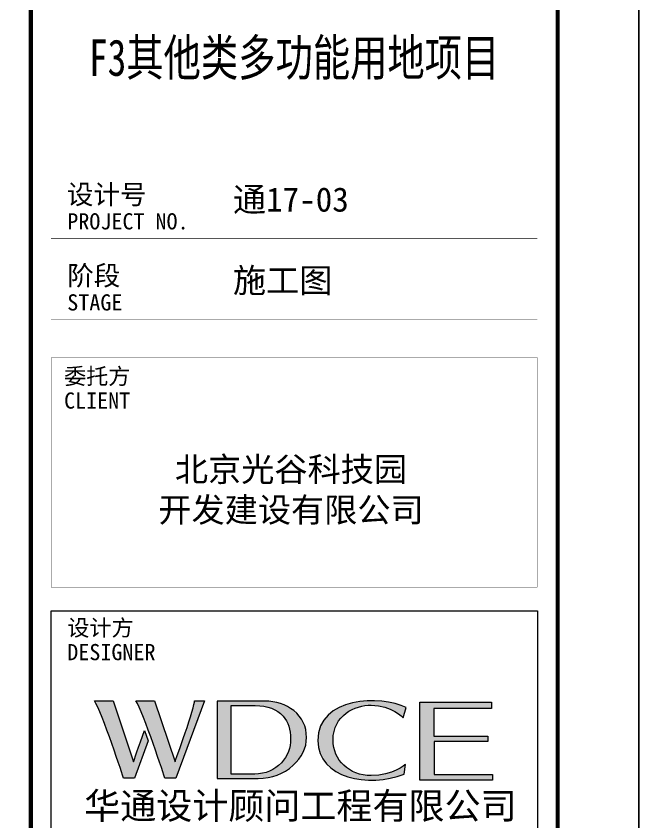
# Model space of a CAD drawing. Extents: x -409435 to 356702, y -107829 to 330904.
# Drawn here: x 127694 to 139220, y 121934 to 136841 of the extents above; entities that cross this region are included whole.
import ezdxf
from ezdxf.enums import TextEntityAlignment as Align

# ---------------------------------------------------------------- set-up
doc = ezdxf.new("R2010")
doc.units = 0
doc.header["$LTSCALE"] = 1000
doc.header["$MEASUREMENT"] = 0
doc.styles.add('图签信息$0$hwxh', font='STXIHEI_0.TTF')
doc.styles.add('图签信息$0$华文细黑', font='STXIHEI_0.TTF', dxfattribs={"height": 10})

# ---------------------------------------------------------------- blocks, each defined once
blk = doc.blocks.new('图框-A1+1-4')
for points, const_width in [([(0, 0), (1051, 0), (1051, 594), (0, 594)], 0.05), ([(976, 584), (25, 584), (25, 10), (976, 10)], 0.5)]:
    blk.add_lwpolyline(points, close=True, dxfattribs=dict(const_width=const_width))
blk = doc.blocks.new('图签信息$0$logo2')
h = blk.add_hatch(color=7)
h.paths.add_polyline_path([(19.021, -7.36), (15.845, -7.36), (15.845, -3.972), (18.974, -3.972), (18.974, -4.243), (16.461, -4.243), (16.461, -5.448), (18.811, -5.448), (18.811, -5.686), (16.474, -5.686), (16.474, -7.116), (19.021, -7.116)])
edge = h.paths.add_edge_path()
edge.add_spline(control_points=[(15.259, -4.206), (15.259, -4.206), (15.127, -4.646), (15.127, -4.646), (15.127, -4.646), (14.62, -4.101), (13.734, -4.101), (13.035, -4.101), (12.071, -4.537), (12.076, -5.621), (12.08, -6.488), (12.766, -7.164), (13.734, -7.168), (14.656, -7.172), (15.227, -6.68), (15.227, -6.68), (15.227, -6.68), (15.164, -7.108), (15.164, -7.108), (13.632, -7.703), (11.417, -7.291), (11.411, -5.643), (11.404, -3.721), (14.157, -3.665), (15.259, -4.206)], knot_values=[0, 0, 0, 0, 1, 1, 1, 2, 2, 2, 3, 3, 3, 4, 4, 4, 5, 5, 5, 6, 6, 6, 7, 7, 7, 8, 8, 8, 8], degree=3, periodic=0)
edge = h.paths.add_edge_path(flags=16)
edge.add_spline(control_points=[(10.229, -5.566), (10.229, -5.16), (10.12, -4.83), (9.897, -4.576), (9.63, -4.273), (9.228, -4.122), (8.69, -4.122), (8.69, -4.122), (7.638, -4.122), (7.638, -4.122), (7.638, -4.122), (7.638, -7.098), (7.638, -7.098), (7.638, -7.098), (8.663, -7.098), (8.663, -7.098), (9.133, -7.098), (9.519, -6.934), (9.823, -6.604), (10.095, -6.309), (10.229, -5.964), (10.229, -5.566)], knot_values=[0, 0, 0, 0, 1, 1, 1, 2, 2, 2, 3, 3, 3, 4, 4, 4, 5, 5, 5, 6, 6, 6, 7, 7, 7, 7], degree=3, periodic=0)
edge = h.paths.add_edge_path()
edge.add_spline(control_points=[(10.919, -5.505), (10.919, -5.962), (10.725, -6.366), (10.336, -6.719), (9.92, -7.098), (9.414, -7.288), (8.817, -7.288), (8.817, -7.288), (7.028, -7.288), (7.028, -7.288), (7.028, -7.288), (7.028, -3.925), (7.028, -3.925), (7.028, -3.925), (9.095, -3.925), (9.095, -3.925), (9.593, -3.925), (10.015, -4.063), (10.363, -4.34), (10.733, -4.637), (10.919, -5.026), (10.919, -5.505)], knot_values=[0, 0, 0, 0, 1, 1, 1, 2, 2, 2, 3, 3, 3, 4, 4, 4, 5, 5, 5, 6, 6, 6, 7, 7, 7, 7], degree=3, periodic=0)
at = {"lineweight": 0}
blk.add_lwpolyline([(19.021, -7.36), (15.845, -7.36), (15.845, -3.972), (18.974, -3.972), (18.974, -4.243), (16.461, -4.243), (16.461, -5.448), (18.811, -5.448), (18.811, -5.686), (16.474, -5.686), (16.474, -7.116), (19.021, -7.116), (19.021, -7.36)], dxfattribs=at)
for points, knots in [([(15.259, -4.206), (15.259, -4.206), (15.127, -4.646), (15.127, -4.646), (15.127, -4.646), (14.62, -4.101), (13.734, -4.101), (13.035, -4.101), (12.071, -4.537), (12.076, -5.621), (12.08, -6.488), (12.766, -7.164), (13.734, -7.168), (14.656, -7.172), (15.227, -6.68), (15.227, -6.68), (15.227, -6.68), (15.164, -7.108), (15.164, -7.108), (13.632, -7.703), (11.417, -7.291), (11.411, -5.643), (11.404, -3.721), (14.157, -3.665), (15.259, -4.206)], [0, 0, 0, 0, 1, 1, 1, 2, 2, 2, 3, 3, 3, 4, 4, 4, 5, 5, 5, 6, 6, 6, 7, 7, 7, 8, 8, 8, 8]), ([(10.919, -5.505), (10.919, -5.962), (10.725, -6.366), (10.336, -6.719), (9.92, -7.098), (9.414, -7.288), (8.817, -7.288), (8.817, -7.288), (7.028, -7.288), (7.028, -7.288), (7.028, -7.288), (7.028, -3.925), (7.028, -3.925), (7.028, -3.925), (9.095, -3.925), (9.095, -3.925), (9.593, -3.925), (10.015, -4.063), (10.363, -4.34), (10.733, -4.637), (10.919, -5.026), (10.919, -5.505)], [0, 0, 0, 0, 1, 1, 1, 2, 2, 2, 3, 3, 3, 4, 4, 4, 5, 5, 5, 6, 6, 6, 7, 7, 7, 7]), ([(10.229, -5.566), (10.229, -5.16), (10.12, -4.83), (9.897, -4.576), (9.63, -4.273), (9.228, -4.122), (8.69, -4.122), (8.69, -4.122), (7.638, -4.122), (7.638, -4.122), (7.638, -4.122), (7.638, -7.098), (7.638, -7.098), (7.638, -7.098), (8.663, -7.098), (8.663, -7.098), (9.133, -7.098), (9.519, -6.934), (9.823, -6.604), (10.095, -6.309), (10.229, -5.964), (10.229, -5.566)], [0, 0, 0, 0, 1, 1, 1, 2, 2, 2, 3, 3, 3, 4, 4, 4, 5, 5, 5, 6, 6, 6, 7, 7, 7, 7])]:
    blk.add_open_spline(points, degree=3, knots=knots, dxfattribs=at)
blk = doc.blocks.new('图签信息$0$logo1')
h = blk.add_hatch(color=8)
edge = h.paths.add_edge_path()
edge.add_spline(control_points=[(3.863, -5.205), (3.635, -5.88), (3.386, -6.562), (3.386, -6.562), (3.386, -6.562), (2.503, -3.908), (2.503, -3.908), (2.503, -3.908), (1.802, -3.905), (1.687, -3.908), (2.021, -4.386), (2.952, -7.271), (2.952, -7.271), (2.952, -7.271), (3.437, -7.271), (3.437, -7.271), (3.437, -7.271), (4.032, -5.659), (4.032, -5.659), (4.032, -5.659), (3.863, -5.205), (3.863, -5.205)], knot_values=[0, 0, 0, 0, 1, 1, 1, 2, 2, 2, 3, 3, 3, 4, 4, 4, 5, 5, 5, 6, 6, 6, 7, 7, 7, 7], degree=3, periodic=0)
h = blk.add_hatch(color=7)
edge = h.paths.add_edge_path()
edge.add_spline(control_points=[(6.038, -3.908), (6.09, -4.101), (5.198, -6.562), (5.198, -6.562), (5.198, -6.562), (4.302, -3.908), (4.302, -3.908), (4.302, -3.908), (3.6, -3.905), (3.486, -3.908), (3.821, -4.386), (4.751, -7.271), (4.751, -7.271), (4.751, -7.271), (5.236, -7.271), (5.236, -7.271), (5.236, -7.271), (6.333, -4.3), (6.333, -4.3), (6.333, -4.3), (6.482, -3.908), (6.482, -3.908), (6.482, -3.908), (6.214, -3.914), (6.038, -3.908)], knot_values=[0, 0, 0, 0, 1, 1, 1, 2, 2, 2, 3, 3, 3, 4, 4, 4, 5, 5, 5, 6, 6, 6, 7, 7, 7, 8, 8, 8, 8], degree=3, periodic=0)
at = {"color": 8, "lineweight": 0}
blk.add_open_spline([(3.863, -5.205), (3.635, -5.88), (3.386, -6.562), (3.386, -6.562), (3.386, -6.562), (2.503, -3.908), (2.503, -3.908), (2.503, -3.908), (1.802, -3.905), (1.687, -3.908), (2.021, -4.386), (2.952, -7.271), (2.952, -7.271), (2.952, -7.271), (3.437, -7.271), (3.437, -7.271), (3.437, -7.271), (4.032, -5.659), (4.032, -5.659), (4.032, -5.659), (3.863, -5.205), (3.863, -5.205)], degree=3, knots=[0, 0, 0, 0, 1, 1, 1, 2, 2, 2, 3, 3, 3, 4, 4, 4, 5, 5, 5, 6, 6, 6, 7, 7, 7, 7], dxfattribs=at)
at = {"lineweight": 0}
blk.add_open_spline([(6.038, -3.908), (6.09, -4.101), (5.198, -6.562), (5.198, -6.562), (5.198, -6.562), (4.302, -3.908), (4.302, -3.908), (4.302, -3.908), (3.6, -3.905), (3.486, -3.908), (3.821, -4.386), (4.751, -7.271), (4.751, -7.271), (4.751, -7.271), (5.236, -7.271), (5.236, -7.271), (5.236, -7.271), (6.333, -4.3), (6.333, -4.3), (6.333, -4.3), (6.482, -3.908), (6.482, -3.908), (6.482, -3.908), (6.214, -3.914), (6.038, -3.908)], degree=3, knots=[0, 0, 0, 0, 1, 1, 1, 2, 2, 2, 3, 3, 3, 4, 4, 4, 5, 5, 5, 6, 6, 6, 7, 7, 7, 8, 8, 8, 8], dxfattribs=at)
blk.add_blockref('图签信息$0$logo2', (0, 0))
blk = doc.blocks.new('图签信息$0$时间-logo')
at = {"layer": 'Defpoints', "lineweight": 0}
blk.add_lwpolyline([(0, -23.457), (-21.166, -23.457), (-21.166, 0), (0, 0), (0, -23.457)], dxfattribs=at)
blk.add_blockref('图签信息$0$logo1', (-20.967, 0))
at = {"style": '图签信息$0$hwxh'}
for s, height, p in [('华通设计顾问工程有限公司 ', 1.15, (-19.726, -9.054)), ('WALTON DESIGN & CONSULTING ENGINEERING CO., LTD.', 0.5, (-19.497, -10.096)), ('地址:北京市西城区西直门南小街135号西派国际3号楼 100035', 0.5, (-19.485, -11.936)), ('Address: Building No.3 C-Park, No.135 Xizhimen South Street, ', 0.47, (-19.485, -12.827)), ('Xicheng District, Beijing 100035, China ', 0.47, (-16.691, -13.718)), ('电话 Tel：                        （8610）83957395 ', 0.5, (-19.564, -14.906)), ('传真 Fax：                      （8610）83957590 ', 0.5, (-19.485, -15.798)), ('主页 Web：                      www.WDCE.com ', 0.5, (-19.485, -16.689)), ('邮件 E-mail：                    office@WDCE.com ', 0.5, (-19.485, -17.58)), ('资质号 Licence No.：    建筑甲级 A111010265 ', 0.5, (-19.485, -18.472)), ('   规划甲级 101195', 0.5, (-12.602, -19.363))]:
    blk.add_text(s, height=height, dxfattribs=at).set_placement(p)
blk = doc.blocks.new('图签信息')
at = {"const_width": 0.5}
blk.add_lwpolyline([(-65, 0), (0, 0), (0, 500.5), (-65, 500.5)], close=True, dxfattribs=at)
at = {"const_width": 0.05}
for points in [[(-62.5, 450.865), (-2.5, 450.865)], [(-62.5, 440.865), (-2.5, 440.865)], [(-2.5, 407.854), (-2.5, 436.118), (-62.5, 436.118), (-62.5, 407.854)], [(-62.5, 407.854), (-2.5, 407.854)], [(-62.5, 404.916), (-62.5, 227.827)], [(-62.5, 404.916), (-2.5, 404.916)], [(-62.5, 227.827), (-2.5, 227.827), (-2.5, 404.916)]]:
    blk.add_lwpolyline(points, dxfattribs=at)
at = {"ltscale": 0.001, "xscale": 2.834689937531525, "yscale": 2.834689937531525, "zscale": 2.834689937531525}
blk.add_blockref('图签信息$0$时间-logo', (-2.5, 404.916), dxfattribs=at)
at = {"color": 4, "style": '图签信息$0$华文细黑', "width": 0.75}
blk.add_text('F3其他类多功能用地项目', height=4.5, dxfattribs=at).set_placement((-32.5, 470.905), align=Align.CENTER)
at = {"style": '图签信息$0$华文细黑'}
for s, height, p in [('设计号', 2.4, (-60.545, 457.479)), ('PROJECT NO.', 2, (-60.5, 453.965)), ('阶段', 2.4, (-60.5, 447.469)), ('STAGE', 2, (-60.5, 443.965)), ('委托方', 2, (-60.897, 434.86)), ('CLIENT', 2, (-60.897, 431.86)), ('设计方', 2, (-60.5, 403.834)), ('DESIGNER', 2, (-60.5, 400.834))]:
    blk.add_text(s, height=height, dxfattribs=at).set_placement(p, align=Align.TOP_LEFT)
at = {"color": 4, "ltscale": 0.001, "char_height": 3, "width": 58.48948, "style": '图签信息$0$华文细黑'}
for s, insert, attachment_point in [('通17-03', (-40.062, 455.511), 4), ('施工图', (-40.062, 445.511), 4), ('北京光谷科技园\\P开发建设有限公司', (-32.897, 419.706), 5)]:
    blk.add_mtext(s, dxfattribs=dict(at, insert=insert, attachment_point=attachment_point))
blk = doc.blocks.new('图签-A1')
at = {"color": 2}
blk.add_blockref('图签信息', (0, 0), dxfattribs=at)
blk = doc.blocks.new('X-104 14#平面')
blk.add_lwpolyline([(-18433.5, 63600), (139216.5, 63600), (139216.5, 152700), (-18433.5, 152700)], close=True)
at = {"xscale": 150, "yscale": 150, "zscale": 150}
for name, p in [('图框-A1+1-4', (-18433.5, 63600)), ('图签-A1', (137716.5, 65100))]:
    blk.add_blockref(name, p, dxfattribs=at)

msp = doc.modelspace()

# ---------------------------------------------------------------- block references
msp.add_blockref('X-104 14#平面', (0, 0))

doc.saveas('drawing.dxf')
